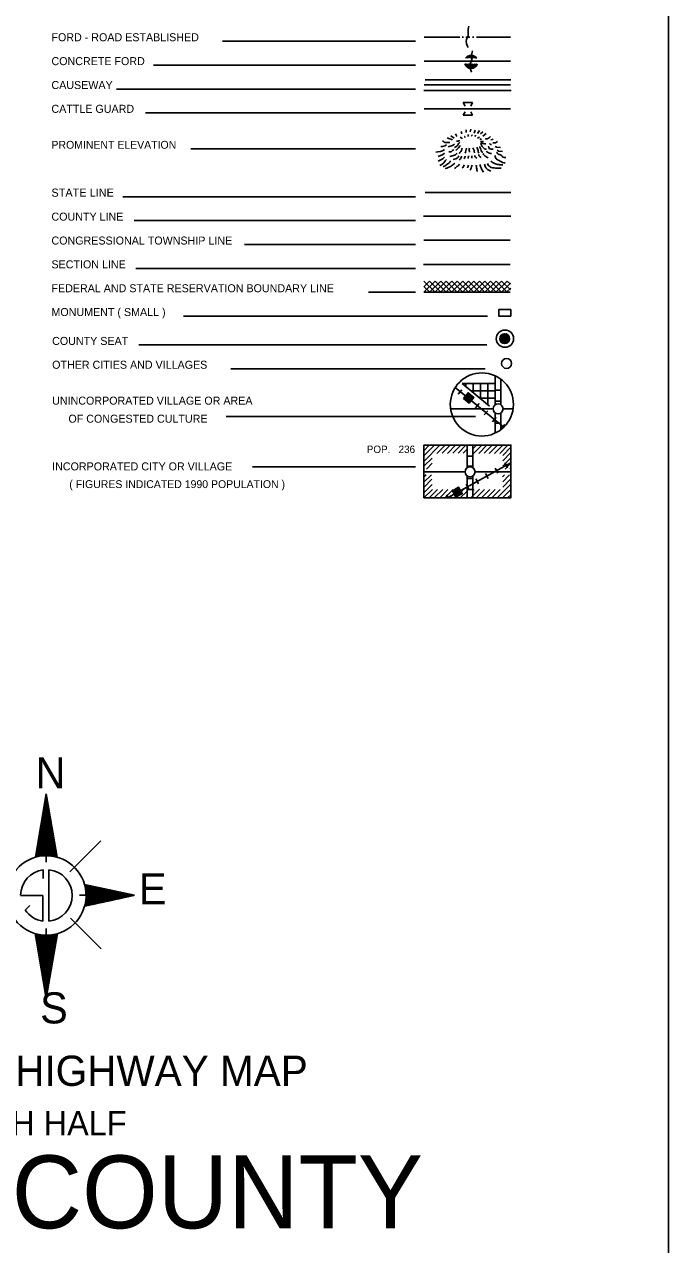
# Model space of a CAD drawing. Extents: x 703407 to 1180070, y 15808027 to 16218648.
# Drawn here: x 1142556 to 1177444, y 15899286 to 15965328 of the extents above; entities that cross this region are included whole.
import ezdxf

# ---------------------------------------------------------------- set-up
doc = ezdxf.new("R2010")
doc.units = 0
for name, color, linetype in [('L12', 7, 'Continuous'), ('L23', 7, 'Continuous'), ('L24', 7, 'Continuous'), ('L25', 7, 'Continuous')]:
    doc.layers.add(name, color=color, linetype=linetype)

msp = doc.modelspace()

# ---------------------------------------------------------------- linework, layer by layer
at = {"layer": 'L12'}
for p, q in [((1164207, 15964639), (1166140, 15964639)), ((1166256, 15964639), (1166330, 15964639)), ((1166457, 15964639), (1166684, 15964639)), ((1166816, 15964639), (1166900, 15964639)), ((1167043, 15964639), (1168880, 15964639)), ((1164207, 15963340), (1168880, 15963340)), ((1164207, 15962057), (1168880, 15962057)), ((1164207, 15960758), (1168880, 15960758)), ((1165638, 15944516), (1167940, 15944516)), ((1168484, 15944516), (1169023, 15944516)), ((1164181, 15941105), (1166425, 15941105)), ((1166964, 15941105), (1168864, 15941105))]:
    msp.add_line(p, q, dxfattribs=at)
at = {"layer": 'L23'}
for p, q in [((1177444, 16021774), (1177444, 15847818)), ((1153283, 15964417), (1163743, 15964417)), ((1149550, 15963124), (1163743, 15963124)), ((1166430, 15963177), (1166457, 15963192)), ((1166446, 15963124), (1166525, 15963192)), ((1166467, 15963493), (1166589, 15963625)), ((1166483, 15963082), (1166599, 15963192)), ((1166515, 15963050), (1166663, 15963192)), ((1166531, 15963493), (1166684, 15963641)), ((1166547, 15963018), (1166731, 15963192)), ((1166599, 15962992), (1166800, 15963192)), ((1166615, 15963493), (1166774, 15963652)), ((1166642, 15962965), (1166863, 15963192)), ((1166684, 15963493), (1166832, 15963652)), ((1166705, 15962960), (1166948, 15963192)), ((1166747, 15963493), (1166884, 15963625)), ((1166774, 15962949), (1167016, 15963192)), ((1166816, 15963493), (1166932, 15963610)), ((1166858, 15962965), (1167080, 15963192)), ((1166900, 15963493), (1166974, 15963573)), ((1166964, 15963493), (1167016, 15963541)), ((1167022, 15963493), (1167043, 15963509)), ((1147539, 15961830), (1163743, 15961830)), ((1164192, 15961751), (1168922, 15961751)), ((1164266, 15962326), (1168896, 15962326)), ((1166425, 15960906), (1166325, 15961107)), ((1166325, 15961107), (1166821, 15961107)), ((1166726, 15960906), (1166821, 15961107)), ((1149117, 15960542), (1163743, 15960542)), ((1166425, 15960605), (1166325, 15960410)), ((1166325, 15960410), (1166821, 15960410)), ((1166726, 15960605), (1166821, 15960410)), ((1151567, 15958599), (1163743, 15958599)), ((1147882, 15956001), (1163743, 15956001)), ((1164266, 15956238), (1168896, 15956238)), ((1148500, 15954707), (1163743, 15954707)), ((1164165, 15954950), (1168896, 15954950)), ((1154482, 15953413), (1163743, 15953413)), ((1164197, 15953656), (1168864, 15953656)), ((1148584, 15952125), (1163743, 15952125)), ((1164165, 15952331), (1168864, 15952331)), ((1164197, 15951438), (1164799, 15950842)), ((1164197, 15951143), (1164493, 15950847)), ((1164207, 15950847), (1164799, 15951438)), ((1164207, 15951143), (1164498, 15951438)), ((1164498, 15951438), (1165100, 15950842)), ((1164508, 15950847), (1165100, 15951438)), ((1164799, 15951438), (1165401, 15950842)), ((1164809, 15950847), (1165401, 15951438)), ((1165100, 15951438), (1165696, 15950842)), ((1165105, 15950847), (1165696, 15951438)), ((1165401, 15951438), (1165997, 15950842)), ((1165406, 15950847), (1165997, 15951438)), ((1165696, 15951438), (1166298, 15950842)), ((1165707, 15950847), (1166298, 15951438)), ((1165997, 15951438), (1166599, 15950842)), ((1166008, 15950847), (1166599, 15951438)), ((1166298, 15951438), (1166900, 15950842)), ((1166309, 15950847), (1166900, 15951438)), ((1166599, 15951438), (1167201, 15950842)), ((1166605, 15950847), (1167201, 15951438)), ((1166900, 15951438), (1167497, 15950842)), ((1166906, 15950847), (1167497, 15951438)), ((1167201, 15951438), (1167798, 15950842)), ((1167206, 15950847), (1167798, 15951438)), ((1167497, 15951438), (1168099, 15950842)), ((1167507, 15950847), (1168099, 15951438)), ((1167798, 15951438), (1168400, 15950842)), ((1167808, 15950847), (1168400, 15951438)), ((1168099, 15951438), (1168701, 15950842)), ((1168109, 15950847), (1168701, 15951438)), ((1168400, 15951438), (1168880, 15950958)), ((1168426, 15950863), (1168880, 15951317)), ((1168701, 15951438), (1168875, 15951264)), ((1163743, 15950831), (1161198, 15950831)), ((1164197, 15950842), (1168864, 15950842)), ((1168680, 15950847), (1168896, 15951058)), ((1151166, 15949543), (1167639, 15949543)), ((1148748, 15947980), (1167608, 15947980)), ((1153732, 15946691), (1167513, 15946691)), ((1166256, 15945889), (1168057, 15945889)), ((1166457, 15945741), (1166457, 15945889)), ((1166858, 15945398), (1166858, 15945889)), ((1167259, 15945097), (1167259, 15945889)), ((1167655, 15944748), (1167655, 15945889)), ((1168057, 15944748), (1168057, 15946306)), ((1168358, 15944748), (1168358, 15946121)), ((1166055, 15945324), (1166240, 15945556)), ((1166409, 15945165), (1166805, 15945208)), ((1166425, 15945192), (1166774, 15945234)), ((1166446, 15945223), (1166747, 15945250)), ((1166467, 15945250), (1166726, 15945271)), ((1166499, 15945281), (1166689, 15945297)), ((1166515, 15945308), (1166663, 15945313)), ((1166531, 15944954), (1166715, 15945192)), ((1166541, 15945329), (1166642, 15945340)), ((1166557, 15945355), (1166615, 15945355)), ((1166742, 15945487), (1168057, 15945487)), ((1168057, 15945540), (1168358, 15945540)), ((1166330, 15945081), (1166890, 15945139)), ((1166356, 15945107), (1166858, 15945155)), ((1166367, 15945065), (1166863, 15945113)), ((1166383, 15945134), (1166832, 15945181)), ((1166388, 15945039), (1166847, 15945091)), ((1166425, 15945017), (1166816, 15945054)), ((1166446, 15944996), (1166800, 15945033)), ((1166473, 15944975), (1166774, 15945007)), ((1166499, 15944949), (1166758, 15944981)), ((1166531, 15944922), (1166731, 15944949)), ((1166557, 15944907), (1166705, 15944922)), ((1166583, 15944880), (1166689, 15944891)), ((1166605, 15944864), (1166663, 15944864)), ((1166990, 15944574), (1167180, 15944806)), ((1167259, 15945091), (1168057, 15945091)), ((1168057, 15944938), (1168358, 15944938)), ((1153489, 15944104), (1166979, 15944104)), ((1167455, 15944199), (1167650, 15944421)), ((1167914, 15943814), (1168109, 15944046)), ((1168057, 15943206), (1168057, 15944299)), ((1168358, 15943391), (1168358, 15944299)), ((1168057, 15943740), (1168358, 15943740)), ((1168384, 15943433), (1168574, 15943666)), ((1164192, 15942251), (1164498, 15942567)), ((1164192, 15941971), (1164783, 15942567)), ((1164207, 15941696), (1165047, 15942546)), ((1164899, 15942108), (1165348, 15942557)), ((1165184, 15942113), (1165623, 15942557)), ((1165475, 15942108), (1165923, 15942567)), ((1165765, 15942124), (1166193, 15942546)), ((1166040, 15942113), (1166483, 15942567)), ((1166541, 15942557), (1166842, 15942557)), ((1166541, 15941337), (1166541, 15942557)), ((1166842, 15941348), (1166842, 15942557)), ((1166847, 15942356), (1167059, 15942573)), ((1166884, 15942108), (1167323, 15942557)), ((1167159, 15942097), (1167608, 15942557)), ((1167455, 15942113), (1167893, 15942557)), ((1167724, 15942108), (1168173, 15942557)), ((1168014, 15942108), (1168458, 15942557)), ((1168299, 15942108), (1168738, 15942557)), ((1166314, 15942113), (1166541, 15942330)), ((1166541, 15941955), (1166842, 15941955)), ((1168458, 15941992), (1168907, 15942441)), ((1168458, 15941707), (1168907, 15942156)), ((1154915, 15941379), (1163732, 15941379)), ((1164197, 15941416), (1164640, 15941849)), ((1164334, 15941258), (1164640, 15941575)), ((1166541, 15941416), (1166842, 15941416)), ((1168199, 15941047), (1168046, 15941305)), ((1168463, 15941422), (1168907, 15941876)), ((1168722, 15941337), (1168574, 15941596)), ((1168590, 15941263), (1168907, 15941591)), ((1168864, 15941263), (1168907, 15941305)), ((1164197, 15940846), (1164308, 15940957)), ((1164197, 15940556), (1164609, 15940957)), ((1164197, 15940270), (1164630, 15940714)), ((1166541, 15939705), (1166541, 15940888)), ((1166541, 15940756), (1166842, 15940756)), ((1166842, 15939705), (1166842, 15940888)), ((1167148, 15940466), (1167001, 15940725)), ((1167671, 15940756), (1167523, 15941015)), ((1168447, 15940846), (1168563, 15940957)), ((1168458, 15940571), (1168833, 15940946)), ((1168458, 15940281), (1168896, 15940725)), ((1164192, 15939705), (1164651, 15940154)), ((1164207, 15939996), (1164640, 15940429)), ((1164471, 15939705), (1164926, 15940149)), ((1164772, 15939716), (1165216, 15940149)), ((1165047, 15939705), (1165491, 15940154)), ((1165332, 15939705), (1165781, 15940154)), ((1165617, 15939716), (1166050, 15940149)), ((1165749, 15940054), (1165765, 15940107)), ((1165765, 15940022), (1165797, 15940123)), ((1165781, 15939996), (1165823, 15940138)), ((1165797, 15939975), (1165855, 15940154)), ((1165823, 15939933), (1165892, 15940181)), ((1165839, 15939896), (1165923, 15940197)), ((1165855, 15939874), (1165950, 15940212)), ((1165865, 15939837), (1165982, 15940223)), ((1165881, 15939690), (1166351, 15940165)), ((1165892, 15939806), (1166013, 15940249)), ((1165908, 15939774), (1166040, 15940255)), ((1165923, 15939748), (1166071, 15940281)), ((1165950, 15939764), (1166092, 15940249)), ((1166098, 15939880), (1165950, 15940149)), ((1165982, 15939779), (1166108, 15940223)), ((1166013, 15939801), (1166124, 15940181)), ((1166050, 15939816), (1166140, 15940154)), ((1166071, 15939832), (1166156, 15940123)), ((1166108, 15939848), (1166172, 15940096)), ((1166140, 15939874), (1166198, 15940065)), ((1166166, 15939880), (1166214, 15940033)), ((1166182, 15939716), (1166525, 15940054)), ((1166198, 15939896), (1166230, 15940006)), ((1166224, 15939917), (1166240, 15939975)), ((1166626, 15940175), (1166473, 15940439)), ((1166541, 15940154), (1166842, 15940154)), ((1166742, 15939700), (1167201, 15940165)), ((1166821, 15940075), (1166906, 15940154)), ((1167032, 15939716), (1167476, 15940154)), ((1167317, 15939705), (1167756, 15940154)), ((1167592, 15939700), (1168046, 15940154)), ((1167893, 15939721), (1168331, 15940154)), ((1168167, 15939705), (1168891, 15940439)), ((1168447, 15939705), (1168891, 15940149)), ((1165506, 15939716), (1165422, 15939859)), ((1166457, 15939700), (1166531, 15939779)), ((1168722, 15939705), (1168896, 15939874)), ((1145023, 15919460), (1146697, 15921134)), ((1146713, 15915292), (1145056, 15916949))]:
    msp.add_line(p, q, dxfattribs=at)
for points in [[(1165749, 15959074), (1165459, 15959185)], [(1165839, 15959174), (1165659, 15959290)], [(1165982, 15959264), (1165908, 15959406)], [(1166240, 15959401), (1166209, 15959538)], [(1166483, 15959480), (1166488, 15959623)], [(1166705, 15959507), (1166731, 15959660)], [(1166906, 15959443), (1166964, 15959607)], [(1167090, 15959422), (1167201, 15959591)], [(1167259, 15959401), (1167381, 15959517)], [(1167381, 15959274), (1167566, 15959417)], [(1167808, 15959074), (1167898, 15959105), (1167930, 15959132)], [(1165300, 15958556), (1165205, 15958493), (1165089, 15958451), (1164941, 15958424), (1164846, 15958414)], [(1165422, 15958810), (1165332, 15958752), (1165205, 15958725), (1165100, 15958725)], [(1165591, 15958942), (1165300, 15958942), (1165248, 15958989), (1165205, 15959026)], [(1167930, 15958926), (1168072, 15958926), (1168183, 15958989)], [(1168057, 15958715), (1168130, 15958688), (1168347, 15958657)], [(1168167, 15958525), (1168231, 15958472), (1168442, 15958456)], [(1165306, 15958366), (1165205, 15958276), (1165089, 15958224), (1164957, 15958181)], [(1165316, 15958150), (1165216, 15958049), (1165105, 15957997), (1164973, 15957933)], [(1168405, 15948508), (1168674, 15948582), (1168384, 15948497), (1168701, 15948555), (1168363, 15948450), (1168701, 15948534), (1168706, 15948539), (1168326, 15948423), (1168764, 15948508), (1168347, 15948376), (1168780, 15948455), (1168315, 15948307), (1168801, 15948423), (1168305, 15948223), (1168801, 15948365), (1168358, 15948207), (1168806, 15948323), (1168358, 15948138), (1168764, 15948265), (1168447, 15948096), (1168748, 15948207), (1168548, 15948080), (1168748, 15948159), (1168780, 15948281), (1168363, 15948180)], [(1166256, 15945889), (1167740, 15944674)], [(1165892, 15945672), (1168516, 15943523)], [(1165718, 15942557), (1164192, 15942557), (1164192, 15939705), (1168907, 15939705), (1168907, 15942557), (1165718, 15942557)], [(1165501, 15939721), (1168896, 15941606)]]:
    msp.add_lwpolyline(points, dxfattribs=at)
for points in [[(1168891, 15949543), (1168891, 15949897), (1168241, 15949897), (1168241, 15949543)], [(1166330, 15945081), (1166583, 15945392), (1166890, 15945139), (1166642, 15944833)], [(1165923, 15939748), (1165733, 15940091), (1166071, 15940281), (1166267, 15939938)]]:
    msp.add_lwpolyline(points, close=True, dxfattribs=at)
for centre, radius in [((1168582, 15948319), 469), ((1168565, 15948319), 269), ((1168668, 15946976), 269), ((1168209, 15944519), 269), ((1166692, 15941111), 269)]:
    msp.add_circle(centre, radius, dxfattribs=at)
for start, end in [(198.64954, 341.35046), (33.13561, 146.86439)]:
    msp.add_arc((1166749, 15963304), 355, start, end, dxfattribs=at)
msp.add_ellipse((1167332, 15944757), major_axis=(-10, -1709), ratio=0.999925, dxfattribs=at)
for points in [[(1166583, 15964085), (1166499, 15964507), (1166583, 15964718), (1166583, 15964914), (1166631, 15965241)], [(1166774, 15962749), (1166689, 15963177), (1166774, 15963382), (1166774, 15963583), (1166821, 15963905)], [(1166267, 15959132), (1166209, 15959190), (1166156, 15959222)], [(1166409, 15959206), (1166409, 15959259), (1166399, 15959264)], [(1166599, 15959264), (1166589, 15959317), (1166605, 15959364)], [(1166758, 15959274), (1166789, 15959317), (1166805, 15959359)], [(1166958, 15959259), (1166974, 15959285), (1166990, 15959332)], [(1167090, 15959174), (1167164, 15959216), (1167191, 15959248)], [(1167222, 15959127), (1167275, 15959116), (1167317, 15959132)], [(1167507, 15959148), (1167581, 15959132), (1167793, 15959259)], [(1165850, 15958841), (1165623, 15958731), (1165501, 15958699)], [(1165807, 15958551), (1165749, 15958498), (1165665, 15958435), (1165538, 15958435)], [(1166129, 15958931), (1166098, 15958915), (1166008, 15958773), (1165923, 15958699), (1165850, 15958667)], [(1166156, 15958773), (1166108, 15958699), (1166034, 15958609), (1165950, 15958540), (1165913, 15958514)], [(1166129, 15959042), (1166050, 15959005), (1165950, 15959031)], [(1166267, 15958630), (1166224, 15958509), (1166140, 15958393), (1166108, 15958340)], [(1166499, 15958625), (1166467, 15958482), (1166430, 15958356)], [(1166657, 15958630), (1166647, 15958509), (1166663, 15958408)], [(1166847, 15958641), (1166906, 15958509), (1166932, 15958377)], [(1167059, 15958688), (1167122, 15958509), (1167138, 15958408), (1167164, 15958366)], [(1167217, 15958725), (1167233, 15958641), (1167275, 15958567), (1167317, 15958451), (1167375, 15958393)], [(1167265, 15959000), (1167307, 15958989), (1167423, 15958989)], [(1167280, 15958910), (1167317, 15958789), (1167397, 15958672), (1167492, 15958583), (1167581, 15958556)], [(1167296, 15958942), (1167407, 15958884), (1167555, 15958873)], [(1167581, 15958466), (1167634, 15958408), (1167856, 15958340)], [(1167682, 15958731), (1167734, 15958614), (1167951, 15958567)], [(1167740, 15958884), (1167814, 15958826), (1167856, 15958826)], [(1168125, 15958408), (1168257, 15958292), (1168400, 15958234), (1168474, 15958150), (1168622, 15958118)], [(1165417, 15958023), (1165348, 15957938), (1165274, 15957838), (1165063, 15957690)], [(1165649, 15957933), (1165538, 15957817), (1165438, 15957743), (1165232, 15957622)], [(1165865, 15957817), (1165823, 15957780), (1165665, 15957659), (1165343, 15957527)], [(1165976, 15958356), (1165939, 15958308), (1165850, 15958250), (1165596, 15958181)], [(1166082, 15958218), (1166040, 15958139), (1165776, 15958023)], [(1166124, 15957764), (1166024, 15957664), (1165850, 15957532)], [(1166240, 15958197), (1166214, 15958134), (1166108, 15957991)], [(1166430, 15958197), (1166409, 15958134), (1166356, 15958049)], [(1166605, 15958208), (1166589, 15958118), (1166573, 15958076)], [(1166784, 15958208), (1166784, 15958166), (1166774, 15958081)], [(1166942, 15958239), (1166974, 15958155), (1167059, 15958097)], [(1167159, 15958282), (1167191, 15958208), (1167291, 15958123)], [(1167238, 15957743), (1167259, 15957632), (1167317, 15957516), (1167354, 15957432), (1167423, 15957331)], [(1167397, 15958334), (1167455, 15958255), (1167666, 15958107)], [(1167476, 15957764), (1167497, 15957674), (1167555, 15957564), (1167666, 15957458), (1167814, 15957384)], [(1167634, 15957791), (1167692, 15957690), (1167830, 15957590), (1167998, 15957558), (1168157, 15957542), (1168384, 15957542)], [(1167824, 15957933), (1168014, 15957801), (1168130, 15957764), (1168305, 15957733), (1168474, 15957722)], [(1168041, 15958224), (1168125, 15958039), (1168326, 15957933), (1168447, 15957849), (1168585, 15957838)], [(1166372, 15957722), (1166330, 15957632), (1166256, 15957542)], [(1166605, 15957717), (1166568, 15957601), (1166547, 15957564)], [(1166800, 15957706), (1166774, 15957616), (1166715, 15957484), (1166700, 15957447)], [(1167032, 15957706), (1167032, 15957606), (1167043, 15957574), (1167059, 15957442), (1167080, 15957373)]]:
    msp.add_spline(points, degree=3, dxfattribs=at)
at = {"layer": 'L24'}
for p, q in [((1143739, 15923686), (1143159, 15920247)), ((1143755, 15923595), (1143192, 15920264)), ((1143772, 15923504), (1143225, 15920272)), ((1143788, 15923429), (1143250, 15920280)), ((1143739, 15923686), (1144335, 15920256)), ((1143797, 15923330), (1143283, 15920289)), ((1143813, 15923255), (1143316, 15920297)), ((1143830, 15923156), (1143349, 15920297)), ((1143846, 15923073), (1143382, 15920305)), ((1143863, 15922982), (1143407, 15920314)), ((1143880, 15922899), (1143440, 15920314)), ((1143888, 15922799), (1143473, 15920314)), ((1143904, 15922717), (1143507, 15920322)), ((1143921, 15922625), (1143531, 15920322)), ((1143938, 15922551), (1143565, 15920330)), ((1143954, 15922451), (1143590, 15920330)), ((1143971, 15922360), (1143623, 15920330)), ((1143987, 15922269), (1143656, 15920338)), ((1144004, 15922178), (1143689, 15920338)), ((1144012, 15922095), (1143714, 15920330)), ((1144029, 15922004), (1143747, 15920338)), ((1144045, 15921905), (1143780, 15920338)), ((1144062, 15921822), (1143813, 15920338)), ((1144078, 15921730), (1143838, 15920330)), ((1144087, 15921648), (1143863, 15920330)), ((1144112, 15921556), (1143896, 15920330)), ((1144120, 15921482), (1143929, 15920330)), ((1144136, 15921382), (1143962, 15920322)), ((1144153, 15921291), (1143987, 15920322)), ((1144170, 15921208), (1144012, 15920322)), ((1144186, 15921126), (1144045, 15920314)), ((1144203, 15921034), (1144078, 15920305)), ((1144211, 15920935), (1144103, 15920305)), ((1144228, 15920852), (1144136, 15920297)), ((1144244, 15920761), (1144161, 15920289)), ((1143739, 15920338), (1143739, 15919982)), ((1144261, 15920686), (1144194, 15920289)), ((1144269, 15920579), (1144219, 15920289)), ((1144286, 15920504), (1144252, 15920272)), ((1144302, 15920413), (1144277, 15920264)), ((1144319, 15920330), (1144310, 15920264)), ((1145818, 15918772), (1148528, 15918192)), ((1145537, 15918192), (1145901, 15918192)), ((1145827, 15918747), (1148462, 15918167)), ((1145835, 15918714), (1148387, 15918159)), ((1145843, 15918681), (1148313, 15918142)), ((1145852, 15918648), (1148246, 15918126)), ((1145852, 15918615), (1148172, 15918109)), ((1145860, 15918582), (1148105, 15918093)), ((1145868, 15918549), (1148039, 15918084)), ((1145876, 15918515), (1147965, 15918068)), ((1145876, 15918482), (1147890, 15918051)), ((1145876, 15918457), (1147824, 15918035)), ((1145885, 15918424), (1147757, 15918018)), ((1145893, 15918399), (1147691, 15918002)), ((1145893, 15918366), (1147625, 15917993)), ((1145893, 15918333), (1147550, 15917977)), ((1145893, 15918300), (1147476, 15917960)), ((1145901, 15918267), (1147401, 15917944)), ((1145901, 15918242), (1147343, 15917927)), ((1145901, 15918209), (1147268, 15917910)), ((1145901, 15918176), (1147202, 15917894)), ((1145901, 15918142), (1147128, 15917877)), ((1145901, 15918118), (1147045, 15917869)), ((1147832, 15918035), (1148528, 15918192)), ((1145818, 15917596), (1147832, 15918035)), ((1145818, 15917620), (1145868, 15917604)), ((1145827, 15917645), (1145943, 15917620)), ((1145835, 15917670), (1146009, 15917637)), ((1145843, 15917703), (1146084, 15917654)), ((1145852, 15917761), (1146224, 15917678)), ((1145852, 15917728), (1146150, 15917670)), ((1145860, 15917794), (1146291, 15917695)), ((1145868, 15917819), (1146357, 15917712)), ((1145876, 15917910), (1146572, 15917761)), ((1145876, 15917877), (1146498, 15917745)), ((1145876, 15917844), (1146423, 15917728)), ((1145885, 15917968), (1146705, 15917794)), ((1145885, 15917935), (1146639, 15917778)), ((1145893, 15918060), (1146912, 15917836)), ((1145893, 15918026), (1146838, 15917819)), ((1145893, 15917993), (1146780, 15917803)), ((1145901, 15918084), (1146987, 15917852)), ((1143739, 15916386), (1143739, 15916030)), ((1143142, 15916112), (1143217, 15915706)), ((1143167, 15916104), (1143159, 15916054)), ((1143192, 15916104), (1143167, 15915963)), ((1143225, 15916096), (1143183, 15915889)), ((1143250, 15916096), (1143200, 15915798)), ((1143283, 15916088), (1143217, 15915706)), ((1143217, 15915706), (1143739, 15912599)), ((1143308, 15916079), (1143233, 15915615)), ((1143341, 15916071), (1143241, 15915524)), ((1143366, 15916063), (1143258, 15915441)), ((1143399, 15916063), (1143275, 15915350)), ((1143432, 15916054), (1143291, 15915259)), ((1143457, 15916054), (1143308, 15915168)), ((1143490, 15916054), (1143316, 15915085)), ((1143515, 15916046), (1143333, 15915002)), ((1143548, 15916038), (1143349, 15914911)), ((1143581, 15916038), (1143366, 15914811)), ((1143606, 15916038), (1143382, 15914729)), ((1143639, 15916030), (1143399, 15914637)), ((1143664, 15916030), (1143407, 15914555)), ((1143697, 15916021), (1143424, 15914463)), ((1143730, 15916030), (1143440, 15914381)), ((1143755, 15916030), (1143457, 15914289)), ((1143788, 15916021), (1143473, 15914198)), ((1143813, 15916030), (1143482, 15914115)), ((1143846, 15916038), (1143498, 15914024)), ((1143880, 15916038), (1143515, 15913925)), ((1143913, 15916038), (1143531, 15913834)), ((1143946, 15916038), (1143548, 15913742)), ((1143971, 15916046), (1143556, 15913660)), ((1144004, 15916046), (1143573, 15913568)), ((1144037, 15916054), (1143589, 15913486)), ((1144062, 15916054), (1143606, 15913386)), ((1144095, 15916063), (1143623, 15913295)), ((1144128, 15916063), (1143631, 15913220)), ((1144161, 15916071), (1143656, 15913129)), ((1144186, 15916079), (1143664, 15913022)), ((1144219, 15916088), (1143681, 15912947)), ((1144252, 15916096), (1143697, 15912856)), ((1144286, 15916104), (1143714, 15912773)), ((1144319, 15916104), (1143730, 15912690)), ((1144352, 15916121), (1143739, 15912599))]:
    msp.add_line(p, q, dxfattribs=at)
msp.add_ellipse((1143747, 15918184), major_axis=(55, 2150), ratio=0.999962, dxfattribs=at)
at = {"layer": 'L25'}
for p, q in [((1143573, 15919095), (1143573, 15919568)), ((1143888, 15916792), (1143888, 15919576)), ((1142347, 15918184), (1143556, 15918184)), ((1143556, 15916800), (1143556, 15918184)), ((1142603, 15917388), (1142852, 15917637))]:
    msp.add_line(p, q, dxfattribs=at)
for start, end in [(97.21498, 179.59865), (275.66958, 84.32014), (214.84841, 261.98421)]:
    msp.add_arc((1143747, 15918184), 1397, start, end, dxfattribs=at)

# ---------------------------------------------------------------- texts
at = {"layer": 'L23'}
for s, height, p in [('FORD - ROAD ESTABLISHED', 433.31, (1144022, 15964417)), ('CONCRETE FORD', 433.31, (1144022, 15963124)), ('CAUSEWAY', 433.3, (1144022, 15961830)), ('CATTLE GUARD', 433.31, (1144022, 15960542)), ('PROMINENT ELEVATION', 425.01, (1144022, 15958599)), ('STATE LINE', 441.6, (1144022, 15956001)), ('COUNTY LINE', 433.31, (1144022, 15954707)), ('CONGRESSIONAL TOWNSHIP LINE', 433.31, (1144022, 15953413)), ('SECTION LINE', 433.31, (1144022, 15952125)), ('FEDERAL AND STATE RESERVATION BOUNDARY LINE', 433.31, (1144022, 15950831)), ('MONUMENT ( SMALL )', 433.31, (1144022, 15949543)), ('COUNTY SEAT', 433.31, (1144059, 15947980)), ('OTHER CITIES AND VILLAGES', 433.31, (1144059, 15946691)), ('UNINCORPORATED VILLAGE OR AREA', 433.31, (1144059, 15944748)), ('OF CONGESTED CULTURE', 433.31, (1144941, 15943771)), ('POP.   236', 400, (1161098, 15942129)), ('INCORPORATED CITY OR VILLAGE', 433.31, (1144059, 15941189)), ('( FIGURES INDICATED 1990 POPULATION )', 425.01, (1144988, 15940233))]:
    msp.add_text(s, height=height, dxfattribs=at).set_placement(p)
for s, height, p in [('GENERAL HIGHWAY MAP', 1640.63, (1130963, 15907874)), ('NORTH HALF', 1312.8, (1136873, 15905201))]:
    msp.add_text(s, height=height, rotation=359.99922, dxfattribs=at).set_placement(p)
at = {"layer": 'L24'}
msp.add_text('JACKSON COUNTY', height=3944.12, rotation=359.99922, dxfattribs=at).set_placement((1115495, 15900168))
at = {"layer": 'L25'}
for s, height, p in [('N', 1674, (1143159, 15923984)), ('E', 1682, (1148752, 15917703)), ('S', 1682, (1143407, 15911257))]:
    msp.add_text(s, height=height, rotation=359.99922, dxfattribs=at).set_placement(p)

doc.saveas('drawing.dxf')
